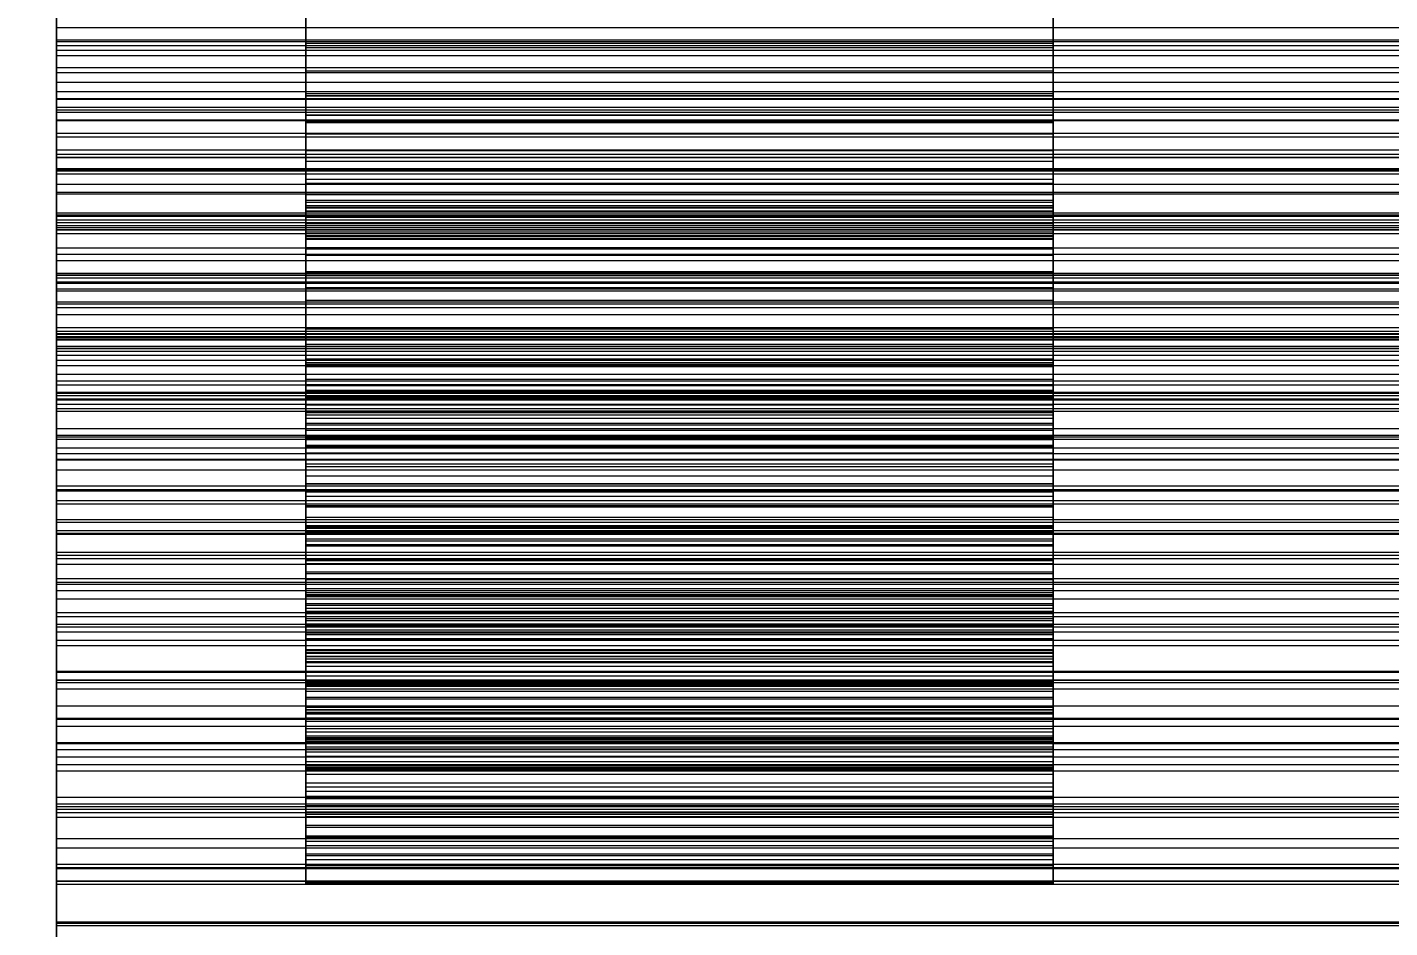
# Model space of a CAD drawing. Header units: millimetres. Extents: x -191664 to 191490, y -197311 to 10263.
# Drawn here: x 2517.6 to 2627, y -117138.5 to -117066.2 of the extents above; entities that cross this region are included whole.
import ezdxf

# ---------------------------------------------------------------- set-up
doc = ezdxf.new("R2010")
doc.units = ezdxf.units.MM
doc.layers.add('DET_briquetadora_frontal', color=7, linetype='Continuous', lineweight=0)
doc.layers.add('R15_COTAS_TRANSPORTE_P', color=1, linetype='Continuous', lineweight=0)
doc.dimstyles.new('PLANTA_20', dxfattribs={"dimtxt": 50, "dimasz": 30, "dimexe": 30, "dimexo": 16, "dimgap": 20, "dimtad": 1, "dimtih": 1, "dimtoh": 1, "dimdec": 1, "dimzin": 0, "dimdsep": 46, "dimcen": 0.09, "dimadec": 0, "dimazin": 0, "dimtfac": 1, "dimtdec": 4, "dimtofl": 0, "dimtmove": 0, "dimatfit": 3, "dimfxl": 1, "dimtolj": 1, "dimtzin": 0, "dimarcsym": 0})

# ---------------------------------------------------------------- blocks, each defined once
blk = doc.blocks.new('*D133')
at = {"layer": 'Defpoints', "color": 0, "transparency": 16777216}
for p in [(439.69, -194147.98), (217.89, -194406.09), (-500, -194490), (-500, -194490), (500, -194490)]:
    blk.add_point(p, dxfattribs=at)
at = {"layer": 'R15_COTAS_TRANSPORTE_P', "color": 0, "lineweight": -2, "transparency": 16777216}
blk.add_arc((-500, -194490), 722.77, 2.37834, 17.62166, dxfattribs=at)
at = {"layer": 'R15_COTAS_TRANSPORTE_P', "color": 0, "transparency": 16777216}
for points in [[(184.12, -194272.81), (193.59, -194269.58), (179.18, -194242.8)], [(227.15, -194459.9), (217.15, -194460.11), (222.77, -194490)]]:
    blk.add_solid(points, dxfattribs=at)

msp = doc.modelspace()

# ---------------------------------------------------------------- linework, layer by layer
at = {"layer": 'DET_briquetadora_frontal', "color": 9, "true_color": 0xb9c3c2}
for p, q in [((2540, -117071.73), (2540, -117058.78)), ((2600, -117071.73), (2600, -117058.78)), ((2540, -117060.51), (2540, -117073.3)), ((2600, -117060.51), (2600, -117073.3)), ((2520, -117067.25), (2520, -117062.53)), ((2520, -117062.78), (2520, -117067.4)), ((2520, -117068.08), (2520, -117063.27)), ((2520, -117064.03), (2520, -117068.53)), ((2520, -117069.89), (2520, -117065)), ((2540, -117065.71), (2540, -117067.53)), ((2600, -117065.71), (2600, -117067.53)), ((2520, -117067.72), (2520, -117066.27)), ((2720, -117066.27), (2520, -117066.27)), ((2520, -117066.27), (2520, -117070.65)), ((2540, -117067.89), (2540, -117066.18)), ((2600, -117067.89), (2600, -117066.18)), ((2520, -117071.97), (2520, -117067.25)), ((2720, -117067.25), (2520, -117067.25)), ((2720, -117067.4), (2520, -117067.4)), ((2520, -117067.4), (2520, -117072.03)), ((2520, -117072.67), (2520, -117067.72)), ((2720, -117067.72), (2520, -117067.72)), ((2520, -117072.88), (2520, -117068.08)), ((2720, -117068.08), (2520, -117068.08)), ((2600, -117067.53), (2540, -117067.53)), ((2540, -117067.53), (2540, -117069.49)), ((2540, -117069.76), (2540, -117067.89)), ((2600, -117067.89), (2540, -117067.89)), ((2600, -117067.53), (2600, -117069.49)), ((2600, -117069.76), (2600, -117067.89)), ((2720, -117068.53), (2520, -117068.53)), ((2520, -117068.53), (2520, -117073.06)), ((2520, -117071.42), (2520, -117069.49)), ((2720, -117069.49), (2520, -117069.49)), ((2520, -117069.49), (2520, -117073.73)), ((2520, -117074.76), (2520, -117069.89)), ((2720, -117069.89), (2520, -117069.89)), ((2600, -117069.49), (2540, -117069.49)), ((2540, -117069.49), (2540, -117071.58)), ((2540, -117071.76), (2540, -117069.76)), ((2600, -117069.76), (2540, -117069.76)), ((2600, -117069.49), (2600, -117071.58)), ((2600, -117071.76), (2600, -117069.76)), ((2720, -117070.65), (2520, -117070.65)), ((2520, -117070.65), (2520, -117075.05)), ((2520, -117076.43), (2520, -117071.42)), ((2720, -117071.42), (2520, -117071.42)), ((2520, -117076.7), (2520, -117071.97)), ((2720, -117071.97), (2520, -117071.97)), ((2720, -117072.03), (2520, -117072.03)), ((2520, -117072.03), (2520, -117076.67)), ((2600, -117071.58), (2540, -117071.58)), ((2540, -117071.58), (2540, -117073.8)), ((2540, -117077.01), (2540, -117071.73)), ((2600, -117071.73), (2540, -117071.73)), ((2540, -117073.89), (2540, -117071.76)), ((2600, -117071.76), (2540, -117071.76)), ((2600, -117071.58), (2600, -117073.8)), ((2600, -117077.01), (2600, -117071.73)), ((2600, -117073.89), (2600, -117071.76)), ((2520, -117077.61), (2520, -117072.67)), ((2720, -117072.67), (2520, -117072.67)), ((2520, -117077.68), (2520, -117072.88)), ((2720, -117072.88), (2520, -117072.88)), ((2720, -117073.06), (2520, -117073.06)), ((2520, -117073.06), (2520, -117077.6)), ((2520, -117076.09), (2520, -117073.69)), ((2720, -117073.69), (2520, -117073.69)), ((2520, -117073.69), (2520, -117077.79)), ((2540, -117078.78), (2540, -117073.28)), ((2600, -117073.28), (2540, -117073.28)), ((2540, -117073.28), (2540, -117084.56)), ((2600, -117073.3), (2540, -117073.3)), ((2540, -117073.3), (2540, -117078.81)), ((2600, -117078.78), (2600, -117073.28)), ((2600, -117073.28), (2600, -117084.56)), ((2600, -117073.3), (2600, -117078.81)), ((2720, -117073.73), (2520, -117073.73)), ((2520, -117073.73), (2520, -117078.01)), ((2520, -117079.63), (2520, -117074.76)), ((2720, -117074.76), (2520, -117074.76)), ((2600, -117073.8), (2540, -117073.8)), ((2540, -117073.8), (2540, -117080.7)), ((2540, -117076.15), (2540, -117073.89)), ((2600, -117073.89), (2540, -117073.89)), ((2600, -117073.8), (2600, -117080.7)), ((2600, -117076.15), (2600, -117073.89)), ((2720, -117075.05), (2520, -117075.05)), ((2520, -117075.05), (2520, -117079.49)), ((2540, -117085.88), (2540, -117074.82)), ((2600, -117074.82), (2540, -117074.82)), ((2540, -117074.82), (2540, -117080.55)), ((2600, -117085.88), (2600, -117074.82)), ((2600, -117074.82), (2600, -117080.55)), ((2520, -117081.14), (2520, -117076.09)), ((2720, -117076.09), (2520, -117076.09)), ((2520, -117081.41), (2520, -117076.43)), ((2720, -117076.43), (2520, -117076.43)), ((2720, -117076.67), (2520, -117076.67)), ((2520, -117076.67), (2520, -117081.32)), ((2520, -117081.43), (2520, -117076.7)), ((2720, -117076.7), (2520, -117076.7)), ((2540, -117082.97), (2540, -117076.15)), ((2600, -117076.15), (2540, -117076.15)), ((2600, -117082.97), (2600, -117076.15)), ((2720, -117077.6), (2520, -117077.6)), ((2520, -117077.6), (2520, -117082.17)), ((2520, -117082.52), (2520, -117077.61)), ((2720, -117077.61), (2520, -117077.61)), ((2520, -117082.48), (2520, -117077.68)), ((2720, -117077.68), (2520, -117077.68)), ((2720, -117077.79), (2520, -117077.79)), ((2520, -117077.79), (2520, -117081.93)), ((2720, -117078.01), (2520, -117078.01)), ((2520, -117078.01), (2520, -117082.33)), ((2540, -117078.44), (2540, -117077.01)), ((2600, -117077.01), (2540, -117077.01)), ((2600, -117078.44), (2600, -117077.01)), ((2520, -117081.72), (2520, -117078.86)), ((2720, -117078.86), (2520, -117078.86)), ((2520, -117078.86), (2520, -117082.8)), ((2540, -117080.14), (2540, -117078.44)), ((2600, -117078.44), (2540, -117078.44)), ((2540, -117079.67), (2540, -117078.78)), ((2600, -117078.78), (2540, -117078.78)), ((2600, -117078.81), (2540, -117078.81)), ((2540, -117078.81), (2540, -117080.29)), ((2600, -117080.14), (2600, -117078.44)), ((2600, -117079.67), (2600, -117078.78)), ((2600, -117078.81), (2600, -117080.29)), ((2720, -117079.49), (2520, -117079.49)), ((2520, -117079.49), (2520, -117083.96)), ((2520, -117084.47), (2520, -117079.63)), ((2720, -117079.63), (2520, -117079.63)), ((2540, -117080.29), (2540, -117079.67)), ((2600, -117079.67), (2540, -117079.67)), ((2540, -117082.01), (2540, -117080.14)), ((2600, -117080.14), (2540, -117080.14)), ((2600, -117080.29), (2600, -117079.67)), ((2600, -117082.01), (2600, -117080.14)), ((2520, -117086.16), (2520, -117081.14)), ((2720, -117081.14), (2520, -117081.14)), ((2720, -117081.32), (2520, -117081.32)), ((2520, -117081.32), (2520, -117085.99)), ((2600, -117080.29), (2540, -117080.29)), ((2540, -117080.29), (2540, -117082.02)), ((2540, -117080.74), (2540, -117080.29)), ((2600, -117080.55), (2540, -117080.55)), ((2540, -117080.55), (2540, -117081.49)), ((2600, -117080.7), (2540, -117080.7)), ((2540, -117080.7), (2540, -117080.99)), ((2540, -117081.02), (2540, -117080.74)), ((2600, -117080.74), (2540, -117080.74)), ((2600, -117080.99), (2540, -117080.99)), ((2540, -117080.99), (2540, -117081.14)), ((2540, -117081.15), (2540, -117081.02)), ((2600, -117081.02), (2540, -117081.02)), ((2600, -117081.14), (2540, -117081.14)), ((2540, -117081.14), (2540, -117081.15)), ((2600, -117081.15), (2540, -117081.15)), ((2600, -117080.29), (2600, -117082.02)), ((2600, -117080.74), (2600, -117080.29)), ((2600, -117080.55), (2600, -117081.49)), ((2600, -117080.7), (2600, -117080.99)), ((2600, -117081.02), (2600, -117080.74)), ((2600, -117080.99), (2600, -117081.14)), ((2600, -117081.15), (2600, -117081.02)), ((2600, -117081.14), (2600, -117081.15)), ((2520, -117086.37), (2520, -117081.41)), ((2720, -117081.41), (2520, -117081.41)), ((2520, -117086.15), (2520, -117081.43)), ((2720, -117081.43), (2520, -117081.43)), ((2520, -117086.81), (2520, -117081.72)), ((2720, -117081.72), (2520, -117081.72)), ((2720, -117081.93), (2520, -117081.93)), ((2520, -117081.93), (2520, -117086.12)), ((2720, -117082.17), (2520, -117082.17)), ((2520, -117082.17), (2520, -117086.75)), ((2720, -117082.33), (2520, -117082.33)), ((2520, -117082.33), (2520, -117086.69)), ((2600, -117081.49), (2540, -117081.49)), ((2540, -117081.49), (2540, -117082.17)), ((2540, -117084.03), (2540, -117082.01)), ((2600, -117082.01), (2540, -117082.01)), ((2600, -117082.02), (2540, -117082.02)), ((2540, -117082.02), (2540, -117083.93)), ((2600, -117082.17), (2540, -117082.17)), ((2540, -117082.17), (2540, -117082.67)), ((2600, -117081.49), (2600, -117082.17)), ((2600, -117084.03), (2600, -117082.01)), ((2600, -117082.02), (2600, -117083.93)), ((2600, -117082.17), (2600, -117082.67)), ((2520, -117087.26), (2520, -117082.48)), ((2720, -117082.48), (2520, -117082.48)), ((2520, -117087.41), (2520, -117082.52)), ((2720, -117082.52), (2520, -117082.52)), ((2720, -117082.8), (2520, -117082.8)), ((2520, -117082.8), (2520, -117086.79)), ((2600, -117082.67), (2540, -117082.67)), ((2540, -117082.67), (2540, -117083.02)), ((2540, -117083.18), (2540, -117082.97)), ((2600, -117082.97), (2540, -117082.97)), ((2600, -117083.02), (2540, -117083.02)), ((2540, -117083.02), (2540, -117083.21)), ((2540, -117083.27), (2540, -117083.18)), ((2600, -117083.18), (2540, -117083.18)), ((2600, -117083.21), (2540, -117083.21)), ((2540, -117083.21), (2540, -117083.27)), ((2600, -117083.27), (2540, -117083.27)), ((2600, -117082.67), (2600, -117083.02)), ((2600, -117083.18), (2600, -117082.97)), ((2600, -117083.02), (2600, -117083.21)), ((2600, -117083.27), (2600, -117083.18)), ((2600, -117083.21), (2600, -117083.27)), ((2720, -117083.96), (2520, -117083.96)), ((2520, -117083.96), (2520, -117088.46)), ((2520, -117089.3), (2520, -117084.47)), ((2720, -117084.47), (2520, -117084.47)), ((2600, -117083.93), (2540, -117083.93)), ((2540, -117083.93), (2540, -117085.98)), ((2540, -117086.18), (2540, -117084.03)), ((2600, -117084.03), (2540, -117084.03)), ((2600, -117084.56), (2540, -117084.56)), ((2540, -117084.56), (2540, -117091.69)), ((2600, -117083.93), (2600, -117085.98)), ((2600, -117086.18), (2600, -117084.03)), ((2600, -117084.56), (2600, -117091.69)), ((2520, -117088.3), (2520, -117084.98)), ((2720, -117084.98), (2520, -117084.98)), ((2520, -117084.98), (2520, -117088.75)), ((2720, -117085.99), (2520, -117085.99)), ((2520, -117085.99), (2520, -117090.66)), ((2720, -117086.12), (2520, -117086.12)), ((2520, -117086.12), (2520, -117090.36)), ((2520, -117090.88), (2520, -117086.15)), ((2720, -117086.15), (2520, -117086.15)), ((2520, -117091.14), (2520, -117086.16)), ((2720, -117086.16), (2520, -117086.16)), ((2520, -117091.28), (2520, -117086.37)), ((2720, -117086.37), (2520, -117086.37)), ((2720, -117086.69), (2520, -117086.69)), ((2520, -117086.69), (2520, -117091.09)), ((2720, -117086.75), (2520, -117086.75)), ((2520, -117086.75), (2520, -117091.36)), ((2720, -117086.79), (2520, -117086.79)), ((2520, -117086.79), (2520, -117090.85)), ((2520, -117091.85), (2520, -117086.81)), ((2720, -117086.81), (2520, -117086.81)), ((2540, -117094.92), (2540, -117085.86)), ((2600, -117085.86), (2540, -117085.86)), ((2540, -117085.86), (2540, -117093.18)), ((2540, -117093.2), (2540, -117085.88)), ((2600, -117085.88), (2540, -117085.88)), ((2600, -117085.98), (2540, -117085.98)), ((2540, -117085.98), (2540, -117088.17)), ((2540, -117088.46), (2540, -117086.18)), ((2600, -117086.18), (2540, -117086.18)), ((2600, -117094.92), (2600, -117085.86)), ((2600, -117085.86), (2600, -117093.18)), ((2600, -117093.2), (2600, -117085.88)), ((2600, -117085.98), (2600, -117088.17)), ((2600, -117088.46), (2600, -117086.18)), ((2520, -117092.02), (2520, -117087.26)), ((2720, -117087.26), (2520, -117087.26)), ((2520, -117092.27), (2520, -117087.41)), ((2720, -117087.41), (2520, -117087.41)), ((2540, -117094.65), (2540, -117087.15)), ((2600, -117087.15), (2540, -117087.15)), ((2540, -117087.15), (2540, -117095.92)), ((2600, -117094.65), (2600, -117087.15)), ((2600, -117087.15), (2600, -117095.92)), ((2520, -117093.41), (2520, -117088.3)), ((2720, -117088.3), (2520, -117088.3)), ((2720, -117088.46), (2520, -117088.46)), ((2520, -117088.46), (2520, -117092.99)), ((2720, -117088.75), (2520, -117088.75)), ((2520, -117088.75), (2520, -117092.59)), ((2600, -117088.17), (2540, -117088.17)), ((2540, -117088.17), (2540, -117090.47)), ((2540, -117090.85), (2540, -117088.46)), ((2600, -117088.46), (2540, -117088.46)), ((2600, -117088.17), (2600, -117090.47)), ((2600, -117090.85), (2600, -117088.46)), ((2520, -117094.09), (2520, -117089.3)), ((2720, -117089.3), (2520, -117089.3)), ((2720, -117090.36), (2520, -117090.36)), ((2520, -117090.36), (2520, -117094.65)), ((2720, -117090.66), (2520, -117090.66)), ((2720, -117090.85), (2520, -117090.85)), ((2520, -117090.85), (2520, -117094.96)), ((2520, -117091.36), (2520, -117090.88)), ((2720, -117090.88), (2520, -117090.88)), ((2720, -117091.09), (2520, -117091.09)), ((2520, -117091.09), (2520, -117095.54)), ((2520, -117096.08), (2520, -117091.14)), ((2720, -117091.14), (2520, -117091.14)), ((2600, -117090.47), (2540, -117090.47)), ((2540, -117090.47), (2540, -117092.88)), ((2540, -117093.34), (2540, -117090.85)), ((2600, -117090.85), (2540, -117090.85)), ((2600, -117090.47), (2600, -117092.88)), ((2600, -117093.34), (2600, -117090.85)), ((2520, -117096.16), (2520, -117091.28)), ((2720, -117091.28), (2520, -117091.28)), ((2720, -117091.36), (2520, -117091.36)), ((2520, -117096.85), (2520, -117091.85)), ((2720, -117091.85), (2520, -117091.85)), ((2520, -117092.99), (2520, -117092.02)), ((2720, -117092.02), (2520, -117092.02)), ((2520, -117095.81), (2520, -117092.04)), ((2720, -117092.04), (2520, -117092.04)), ((2520, -117092.04), (2520, -117095.64)), ((2520, -117097.08), (2520, -117092.27)), ((2720, -117092.27), (2520, -117092.27)), ((2600, -117091.69), (2540, -117091.69)), ((2540, -117091.69), (2540, -117093.48)), ((2600, -117091.69), (2600, -117093.48)), ((2720, -117092.59), (2520, -117092.59)), ((2520, -117092.59), (2520, -117096.5)), ((2720, -117092.99), (2520, -117092.99)), ((2600, -117092.88), (2540, -117092.88)), ((2540, -117092.88), (2540, -117095.4)), ((2600, -117093.18), (2540, -117093.18)), ((2540, -117093.18), (2540, -117094.5)), ((2540, -117095.02), (2540, -117093.2)), ((2600, -117093.2), (2540, -117093.2)), ((2540, -117099.35), (2540, -117093.34)), ((2600, -117093.34), (2540, -117093.34)), ((2600, -117092.88), (2600, -117095.4)), ((2600, -117093.18), (2600, -117094.5)), ((2600, -117095.02), (2600, -117093.2)), ((2600, -117099.35), (2600, -117093.34)), ((2520, -117098.46), (2520, -117093.41)), ((2720, -117093.41), (2520, -117093.41)), ((2520, -117095.54), (2520, -117094.09)), ((2720, -117094.09), (2520, -117094.09)), ((2600, -117093.48), (2540, -117093.48)), ((2540, -117093.48), (2540, -117095.48)), ((2600, -117093.48), (2600, -117095.48)), ((2720, -117094.65), (2520, -117094.65)), ((2520, -117094.65), (2520, -117099)), ((2720, -117094.96), (2520, -117094.96)), ((2520, -117094.96), (2520, -117099.13)), ((2720, -117095.54), (2520, -117095.54)), ((2600, -117094.5), (2540, -117094.5)), ((2540, -117094.5), (2540, -117095.61)), ((2540, -117096.02), (2540, -117094.65)), ((2600, -117094.65), (2540, -117094.65)), ((2540, -117103.54), (2540, -117094.92)), ((2600, -117094.92), (2540, -117094.92)), ((2540, -117097.05), (2540, -117095.02)), ((2600, -117095.02), (2540, -117095.02)), ((2600, -117095.4), (2540, -117095.4)), ((2540, -117095.4), (2540, -117101.3)), ((2600, -117095.48), (2540, -117095.48)), ((2540, -117095.48), (2540, -117097.63)), ((2600, -117094.5), (2600, -117095.61)), ((2600, -117096.02), (2600, -117094.65)), ((2600, -117103.54), (2600, -117094.92)), ((2600, -117097.05), (2600, -117095.02)), ((2600, -117095.4), (2600, -117101.3)), ((2600, -117095.48), (2600, -117097.63)), ((2720, -117095.64), (2520, -117095.64)), ((2520, -117095.64), (2520, -117099.31)), ((2520, -117100.93), (2520, -117095.81)), ((2720, -117095.81), (2520, -117095.81)), ((2520, -117100.96), (2520, -117096.08)), ((2720, -117096.08), (2520, -117096.08)), ((2520, -117100.98), (2520, -117096.16)), ((2720, -117096.16), (2520, -117096.16)), ((2720, -117096.5), (2520, -117096.5)), ((2520, -117096.5), (2520, -117100.47)), ((2600, -117095.61), (2540, -117095.61)), ((2540, -117095.61), (2540, -117096.56)), ((2540, -117104.66), (2540, -117095.9)), ((2600, -117095.9), (2540, -117095.9)), ((2540, -117095.9), (2540, -117102.27)), ((2600, -117095.92), (2540, -117095.92)), ((2540, -117095.92), (2540, -117104.68)), ((2540, -117097.18), (2540, -117096.02)), ((2600, -117096.02), (2540, -117096.02)), ((2600, -117096.56), (2540, -117096.56)), ((2540, -117096.56), (2540, -117097.37)), ((2600, -117095.61), (2600, -117096.56)), ((2600, -117104.66), (2600, -117095.9)), ((2600, -117095.9), (2600, -117102.27)), ((2600, -117095.92), (2600, -117104.68)), ((2600, -117097.18), (2600, -117096.02)), ((2600, -117096.56), (2600, -117097.37)), ((2520, -117101.79), (2520, -117096.85)), ((2720, -117096.85), (2520, -117096.85)), ((2520, -117099), (2520, -117097.08)), ((2720, -117097.08), (2520, -117097.08)), ((2540, -117102.9), (2540, -117096.86)), ((2600, -117096.86), (2540, -117096.86)), ((2540, -117096.86), (2540, -117105.76)), ((2540, -117099.22), (2540, -117097.05)), ((2600, -117097.05), (2540, -117097.05)), ((2540, -117098.18), (2540, -117097.18)), ((2600, -117097.18), (2540, -117097.18)), ((2600, -117097.37), (2540, -117097.37)), ((2540, -117097.37), (2540, -117098.05)), ((2600, -117097.63), (2540, -117097.63)), ((2540, -117097.63), (2540, -117099.9)), ((2600, -117102.9), (2600, -117096.86)), ((2600, -117096.86), (2600, -117105.76)), ((2600, -117099.22), (2600, -117097.05)), ((2600, -117098.18), (2600, -117097.18)), ((2600, -117097.37), (2600, -117098.05)), ((2600, -117097.63), (2600, -117099.9)), ((2520, -117103.46), (2520, -117098.46)), ((2720, -117098.46), (2520, -117098.46)), ((2600, -117098.05), (2540, -117098.05)), ((2540, -117098.05), (2540, -117098.61)), ((2540, -117099.05), (2540, -117098.18)), ((2600, -117098.18), (2540, -117098.18)), ((2600, -117098.61), (2540, -117098.61)), ((2540, -117098.61), (2540, -117099.04)), ((2600, -117098.05), (2600, -117098.61)), ((2600, -117099.05), (2600, -117098.18)), ((2600, -117098.61), (2600, -117099.04)), ((2720, -117099), (2520, -117099)), ((2720, -117099.13), (2520, -117099.13)), ((2520, -117099.13), (2520, -117103.37)), ((2720, -117099.31), (2520, -117099.31)), ((2520, -117099.31), (2520, -117103.06)), ((2600, -117099.04), (2540, -117099.04)), ((2540, -117099.04), (2540, -117099.35)), ((2540, -117099.79), (2540, -117099.05)), ((2600, -117099.05), (2540, -117099.05)), ((2540, -117101.52), (2540, -117099.22)), ((2600, -117099.22), (2540, -117099.22)), ((2600, -117099.35), (2540, -117099.35)), ((2540, -117100.42), (2540, -117099.79)), ((2600, -117099.79), (2540, -117099.79)), ((2600, -117099.9), (2540, -117099.9)), ((2540, -117099.9), (2540, -117102.27)), ((2600, -117099.04), (2600, -117099.35)), ((2600, -117099.79), (2600, -117099.05)), ((2600, -117101.52), (2600, -117099.22)), ((2600, -117100.42), (2600, -117099.79)), ((2600, -117099.9), (2600, -117102.27)), ((2520, -117104.24), (2520, -117100.02)), ((2720, -117100.02), (2520, -117100.02)), ((2520, -117100.02), (2520, -117103.44)), ((2720, -117100.47), (2520, -117100.47)), ((2520, -117100.47), (2520, -117104.51)), ((2520, -117105.98), (2520, -117100.93)), ((2720, -117100.93), (2520, -117100.93)), ((2520, -117105.78), (2520, -117100.96)), ((2720, -117100.96), (2520, -117100.96)), ((2520, -117103.37), (2520, -117100.98)), ((2720, -117100.98), (2520, -117100.98)), ((2540, -117100.92), (2540, -117100.42)), ((2600, -117100.42), (2540, -117100.42)), ((2540, -117101.3), (2540, -117100.92)), ((2600, -117100.92), (2540, -117100.92)), ((2600, -117100.92), (2600, -117100.42)), ((2600, -117101.3), (2600, -117100.92)), ((2520, -117106.66), (2520, -117101.79)), ((2720, -117101.79), (2520, -117101.79)), ((2600, -117101.3), (2540, -117101.3)), ((2540, -117103.91), (2540, -117101.52)), ((2600, -117101.52), (2540, -117101.52)), ((2600, -117103.91), (2600, -117101.52)), ((2720, -117103.06), (2520, -117103.06)), ((2520, -117103.06), (2520, -117106.88)), ((2600, -117102.27), (2540, -117102.27)), ((2540, -117102.27), (2540, -117104.75)), ((2540, -117102.27), (2540, -117111.94)), ((2540, -117106.25), (2540, -117102.89)), ((2600, -117102.89), (2540, -117102.89)), ((2540, -117102.89), (2540, -117112.65)), ((2540, -117112.66), (2540, -117102.9)), ((2600, -117102.9), (2540, -117102.9)), ((2600, -117102.27), (2600, -117104.75)), ((2600, -117102.27), (2600, -117111.94)), ((2600, -117106.25), (2600, -117102.89)), ((2600, -117102.89), (2600, -117112.65)), ((2600, -117112.66), (2600, -117102.9)), ((2720, -117103.37), (2520, -117103.37)), ((2720, -117103.44), (2520, -117103.44)), ((2520, -117103.44), (2520, -117106.94)), ((2520, -117108.39), (2520, -117103.46)), ((2720, -117103.46), (2520, -117103.46)), ((2520, -117109.35), (2520, -117104.24)), ((2720, -117104.24), (2520, -117104.24)), ((2540, -117113.32), (2540, -117103.47)), ((2600, -117103.47), (2540, -117103.47)), ((2540, -117103.47), (2540, -117106.47)), ((2540, -117105.58), (2540, -117103.54)), ((2600, -117103.54), (2540, -117103.54)), ((2540, -117106.4), (2540, -117103.91)), ((2600, -117103.91), (2540, -117103.91)), ((2600, -117113.32), (2600, -117103.47)), ((2600, -117103.47), (2600, -117106.47)), ((2600, -117105.58), (2600, -117103.54)), ((2600, -117106.4), (2600, -117103.91)), ((2720, -117104.51), (2520, -117104.51)), ((2520, -117104.51), (2520, -117108.64)), ((2540, -117106.36), (2540, -117104.66)), ((2600, -117104.66), (2540, -117104.66)), ((2600, -117104.68), (2540, -117104.68)), ((2540, -117104.68), (2540, -117106.75)), ((2600, -117104.75), (2540, -117104.75)), ((2540, -117104.75), (2540, -117107.31)), ((2600, -117106.36), (2600, -117104.66)), ((2600, -117104.68), (2600, -117106.75)), ((2600, -117104.75), (2600, -117107.31)), ((2520, -117108.64), (2520, -117105.78)), ((2720, -117105.78), (2520, -117105.78)), ((2520, -117110.97), (2520, -117105.98)), ((2720, -117105.98), (2520, -117105.98)), ((2540, -117107.79), (2540, -117105.58)), ((2600, -117105.58), (2540, -117105.58)), ((2600, -117105.76), (2540, -117105.76)), ((2540, -117105.76), (2540, -117107.49)), ((2540, -117116.5), (2540, -117106.25)), ((2600, -117106.25), (2540, -117106.25)), ((2540, -117107.89), (2540, -117106.36)), ((2600, -117106.36), (2540, -117106.36)), ((2540, -117108.98), (2540, -117106.4)), ((2600, -117106.4), (2540, -117106.4)), ((2600, -117106.47), (2540, -117106.47)), ((2540, -117106.47), (2540, -117116.76)), ((2540, -117116.75), (2540, -117106.47)), ((2540, -117106.47), (2540, -117106.65)), ((2600, -117107.79), (2600, -117105.58)), ((2600, -117105.76), (2600, -117107.49)), ((2600, -117116.5), (2600, -117106.25)), ((2600, -117107.89), (2600, -117106.36)), ((2600, -117108.98), (2600, -117106.4)), ((2600, -117106.47), (2600, -117116.76)), ((2600, -117116.75), (2600, -117106.47)), ((2600, -117106.47), (2600, -117106.65)), ((2520, -117111.46), (2520, -117106.66)), ((2720, -117106.66), (2520, -117106.66)), ((2720, -117106.88), (2520, -117106.88)), ((2520, -117106.88), (2520, -117110.79)), ((2720, -117106.94), (2520, -117106.94)), ((2520, -117106.94), (2520, -117110.52)), ((2600, -117106.65), (2540, -117106.65)), ((2540, -117106.65), (2540, -117116.96)), ((2600, -117106.75), (2540, -117106.75)), ((2540, -117106.75), (2540, -117108.97)), ((2600, -117107.31), (2540, -117107.31)), ((2540, -117107.31), (2540, -117109.96)), ((2600, -117107.49), (2540, -117107.49)), ((2540, -117107.49), (2540, -117109.07)), ((2600, -117106.65), (2600, -117116.96)), ((2600, -117106.75), (2600, -117108.97)), ((2600, -117107.31), (2600, -117109.96)), ((2600, -117107.49), (2600, -117109.07)), ((2520, -117113.25), (2520, -117108.39)), ((2720, -117108.39), (2520, -117108.39)), ((2720, -117108.64), (2520, -117108.64)), ((2540, -117110.1), (2540, -117107.79)), ((2600, -117107.79), (2540, -117107.79)), ((2540, -117109.29), (2540, -117107.89)), ((2600, -117107.89), (2540, -117107.89)), ((2600, -117110.1), (2600, -117107.79)), ((2600, -117109.29), (2600, -117107.89)), ((2520, -117113.56), (2520, -117108.91)), ((2720, -117108.91), (2520, -117108.91)), ((2520, -117108.91), (2520, -117112.14)), ((2520, -117114.39), (2520, -117109.35)), ((2720, -117109.35), (2520, -117109.35)), ((2600, -117108.97), (2540, -117108.97)), ((2540, -117108.97), (2540, -117111.3)), ((2540, -117111.63), (2540, -117108.98)), ((2600, -117108.98), (2540, -117108.98)), ((2600, -117109.07), (2540, -117109.07)), ((2540, -117109.07), (2540, -117110.52)), ((2540, -117110.6), (2540, -117109.29)), ((2600, -117109.29), (2540, -117109.29)), ((2600, -117108.97), (2600, -117111.3)), ((2600, -117111.63), (2600, -117108.98)), ((2600, -117109.07), (2600, -117110.52)), ((2600, -117110.6), (2600, -117109.29)), ((2720, -117110.52), (2520, -117110.52)), ((2520, -117110.52), (2520, -117114.18)), ((2720, -117110.79), (2520, -117110.79)), ((2520, -117110.79), (2520, -117114.78)), ((2600, -117109.96), (2540, -117109.96)), ((2540, -117109.96), (2540, -117114.78)), ((2540, -117112.51), (2540, -117110.1)), ((2600, -117110.1), (2540, -117110.1)), ((2600, -117110.52), (2540, -117110.52)), ((2540, -117110.52), (2540, -117111.88)), ((2540, -117111.79), (2540, -117110.6)), ((2600, -117110.6), (2540, -117110.6)), ((2600, -117109.96), (2600, -117114.78)), ((2600, -117112.51), (2600, -117110.1)), ((2600, -117110.52), (2600, -117111.88)), ((2600, -117111.79), (2600, -117110.6)), ((2520, -117115.89), (2520, -117110.97)), ((2720, -117110.97), (2520, -117110.97)), ((2520, -117114.78), (2520, -117111.46)), ((2720, -117111.46), (2520, -117111.46)), ((2600, -117111.3), (2540, -117111.3)), ((2540, -117111.3), (2540, -117113.72)), ((2540, -117116.3), (2540, -117111.63)), ((2600, -117111.63), (2540, -117111.63)), ((2540, -117112.89), (2540, -117111.79)), ((2600, -117111.79), (2540, -117111.79)), ((2600, -117111.88), (2540, -117111.88)), ((2540, -117111.88), (2540, -117113.13)), ((2600, -117111.94), (2540, -117111.94)), ((2540, -117111.94), (2540, -117114.14)), ((2600, -117111.3), (2600, -117113.72)), ((2600, -117116.3), (2600, -117111.63)), ((2600, -117112.89), (2600, -117111.79)), ((2600, -117111.88), (2600, -117113.13)), ((2600, -117111.94), (2600, -117114.14)), ((2720, -117112.14), (2520, -117112.14)), ((2520, -117112.14), (2520, -117115.45)), ((2540, -117115), (2540, -117112.51)), ((2600, -117112.51), (2540, -117112.51)), ((2600, -117112.65), (2540, -117112.65)), ((2540, -117112.65), (2540, -117114.63)), ((2540, -117114.88), (2540, -117112.66)), ((2600, -117112.66), (2540, -117112.66)), ((2540, -117113.89), (2540, -117112.89)), ((2600, -117112.89), (2540, -117112.89)), ((2600, -117115), (2600, -117112.51)), ((2600, -117112.65), (2600, -117114.63)), ((2600, -117114.88), (2600, -117112.66)), ((2600, -117113.89), (2600, -117112.89)), ((2520, -117118.03), (2520, -117113.25)), ((2720, -117113.25), (2520, -117113.25)), ((2520, -117118.65), (2520, -117113.56)), ((2720, -117113.56), (2520, -117113.56)), ((2720, -117114.18), (2520, -117114.18)), ((2520, -117114.18), (2520, -117117.94)), ((2600, -117113.13), (2540, -117113.13)), ((2540, -117113.13), (2540, -117114.29)), ((2540, -117115.33), (2540, -117113.32)), ((2600, -117113.32), (2540, -117113.32)), ((2600, -117113.72), (2540, -117113.72)), ((2540, -117113.72), (2540, -117116.2)), ((2540, -117114.78), (2540, -117113.89)), ((2600, -117113.89), (2540, -117113.89)), ((2600, -117114.14), (2540, -117114.14)), ((2540, -117114.14), (2540, -117116.45)), ((2600, -117113.13), (2600, -117114.29)), ((2600, -117115.33), (2600, -117113.32)), ((2600, -117113.72), (2600, -117116.2)), ((2600, -117114.78), (2600, -117113.89)), ((2600, -117114.14), (2600, -117116.45)), ((2520, -117119.36), (2520, -117114.39)), ((2720, -117114.39), (2520, -117114.39)), ((2720, -117114.78), (2520, -117114.78)), ((2600, -117114.29), (2540, -117114.29)), ((2540, -117114.29), (2540, -117115.34)), ((2600, -117114.63), (2540, -117114.63)), ((2540, -117114.63), (2540, -117116.51)), ((2600, -117114.78), (2540, -117114.78)), ((2540, -117117.18), (2540, -117114.88)), ((2600, -117114.88), (2540, -117114.88)), ((2540, -117117.55), (2540, -117115)), ((2600, -117115), (2540, -117115)), ((2600, -117114.29), (2600, -117115.34)), ((2600, -117114.63), (2600, -117116.51)), ((2600, -117117.18), (2600, -117114.88)), ((2600, -117117.55), (2600, -117115)), ((2720, -117115.45), (2520, -117115.45)), ((2520, -117115.45), (2520, -117118.86)), ((2520, -117120.72), (2520, -117115.89)), ((2720, -117115.89), (2520, -117115.89)), ((2540, -117117.24), (2540, -117115.33)), ((2600, -117115.33), (2540, -117115.33)), ((2600, -117115.34), (2540, -117115.34)), ((2540, -117115.34), (2540, -117116.3)), ((2600, -117116.2), (2540, -117116.2)), ((2540, -117116.2), (2540, -117118.76)), ((2600, -117116.3), (2540, -117116.3)), ((2600, -117117.24), (2600, -117115.33)), ((2600, -117115.34), (2600, -117116.3)), ((2600, -117116.2), (2600, -117118.76)), ((2600, -117116.45), (2540, -117116.45)), ((2540, -117116.45), (2540, -117118.82)), ((2540, -117118.74), (2540, -117116.5)), ((2600, -117116.5), (2540, -117116.5)), ((2600, -117116.51), (2540, -117116.51)), ((2540, -117116.51), (2540, -117118.31)), ((2540, -117118.92), (2540, -117116.75)), ((2600, -117116.75), (2540, -117116.75)), ((2600, -117116.76), (2540, -117116.76)), ((2540, -117116.76), (2540, -117119)), ((2600, -117116.96), (2540, -117116.96)), ((2540, -117116.96), (2540, -117119.15)), ((2540, -117119.55), (2540, -117117.18)), ((2600, -117117.18), (2540, -117117.18)), ((2540, -117119.08), (2540, -117117.24)), ((2600, -117117.24), (2540, -117117.24)), ((2600, -117116.45), (2600, -117118.82)), ((2600, -117118.74), (2600, -117116.5)), ((2600, -117116.51), (2600, -117118.31)), ((2600, -117118.92), (2600, -117116.75)), ((2600, -117116.76), (2600, -117119)), ((2600, -117116.96), (2600, -117119.15)), ((2600, -117119.55), (2600, -117117.18)), ((2600, -117119.08), (2600, -117117.24)), ((2720, -117117.94), (2520, -117117.94)), ((2520, -117117.94), (2520, -117121.8)), ((2520, -117121.8), (2520, -117118.03)), ((2720, -117118.03), (2520, -117118.03)), ((2540, -117120.16), (2540, -117117.55)), ((2600, -117117.55), (2540, -117117.55)), ((2600, -117118.31), (2540, -117118.31)), ((2540, -117118.31), (2540, -117120.04)), ((2600, -117120.16), (2600, -117117.55)), ((2600, -117118.31), (2600, -117120.04)), ((2520, -117123.67), (2520, -117118.65)), ((2720, -117118.65), (2520, -117118.65)), ((2520, -117123.75), (2520, -117118.68)), ((2720, -117118.68), (2520, -117118.68)), ((2520, -117118.68), (2520, -117121.71)), ((2720, -117118.86), (2520, -117118.86)), ((2520, -117118.86), (2520, -117122.35)), ((2520, -117124.24), (2520, -117119.36)), ((2720, -117119.36), (2520, -117119.36)), ((2540, -117121.03), (2540, -117118.74)), ((2600, -117118.74), (2540, -117118.74)), ((2600, -117118.76), (2540, -117118.76)), ((2540, -117118.76), (2540, -117121.36)), ((2600, -117118.82), (2540, -117118.82)), ((2540, -117118.82), (2540, -117121.24)), ((2540, -117121.05), (2540, -117118.92)), ((2600, -117118.92), (2540, -117118.92)), ((2600, -117119), (2540, -117119)), ((2540, -117119), (2540, -117121.28)), ((2540, -117120.85), (2540, -117119.08)), ((2600, -117119.08), (2540, -117119.08)), ((2600, -117119.15), (2540, -117119.15)), ((2540, -117119.15), (2540, -117121.3)), ((2540, -117121.97), (2540, -117119.55)), ((2600, -117119.55), (2540, -117119.55)), ((2600, -117121.03), (2600, -117118.74)), ((2600, -117118.76), (2600, -117121.36)), ((2600, -117118.82), (2600, -117121.24)), ((2600, -117121.05), (2600, -117118.92)), ((2600, -117119), (2600, -117121.28)), ((2600, -117120.85), (2600, -117119.08)), ((2600, -117119.15), (2600, -117121.3)), ((2600, -117121.97), (2600, -117119.55)), ((2520, -117125.45), (2520, -117120.72)), ((2720, -117120.72), (2520, -117120.72)), ((2600, -117120.04), (2540, -117120.04)), ((2540, -117120.04), (2540, -117121.69)), ((2540, -117122.82), (2540, -117120.16)), ((2600, -117120.16), (2540, -117120.16)), ((2600, -117120.04), (2600, -117121.69)), ((2600, -117122.82), (2600, -117120.16)), ((2720, -117121.71), (2520, -117121.71)), ((2520, -117121.71), (2520, -117124.83)), ((2720, -117121.8), (2520, -117121.8)), ((2540, -117122.55), (2540, -117120.85)), ((2600, -117120.85), (2540, -117120.85)), ((2540, -117123.34), (2540, -117121.03)), ((2600, -117121.03), (2540, -117121.03)), ((2540, -117123.15), (2540, -117121.05)), ((2600, -117121.05), (2540, -117121.05)), ((2600, -117121.24), (2540, -117121.24)), ((2540, -117121.24), (2540, -117123.71)), ((2600, -117121.28), (2540, -117121.28)), ((2540, -117121.28), (2540, -117123.57)), ((2600, -117121.3), (2540, -117121.3)), ((2540, -117121.3), (2540, -117123.42)), ((2600, -117121.36), (2540, -117121.36)), ((2540, -117121.36), (2540, -117124.02)), ((2600, -117121.69), (2540, -117121.69)), ((2540, -117121.69), (2540, -117123.27)), ((2600, -117122.55), (2600, -117120.85)), ((2600, -117123.34), (2600, -117121.03)), ((2600, -117123.15), (2600, -117121.05)), ((2600, -117121.24), (2600, -117123.71)), ((2600, -117121.28), (2600, -117123.57)), ((2600, -117121.3), (2600, -117123.42)), ((2600, -117121.36), (2600, -117124.02)), ((2600, -117121.69), (2600, -117123.27)), ((2720, -117122.35), (2520, -117122.35)), ((2520, -117122.35), (2520, -117125.95)), ((2540, -117124.43), (2540, -117121.97)), ((2600, -117121.97), (2540, -117121.97)), ((2540, -117124.18), (2540, -117122.55)), ((2600, -117122.55), (2540, -117122.55)), ((2540, -117126.21), (2540, -117122.82)), ((2600, -117122.82), (2540, -117122.82)), ((2600, -117124.43), (2600, -117121.97)), ((2600, -117124.18), (2600, -117122.55)), ((2600, -117126.21), (2600, -117122.82)), ((2520, -117128.6), (2520, -117123.67)), ((2720, -117123.67), (2520, -117123.67)), ((2520, -117128.81), (2520, -117123.75)), ((2720, -117123.75), (2520, -117123.75)), ((2540, -117125.21), (2540, -117123.15)), ((2600, -117123.15), (2540, -117123.15)), ((2600, -117123.27), (2540, -117123.27)), ((2540, -117123.27), (2540, -117124.78)), ((2540, -117125.65), (2540, -117123.34)), ((2600, -117123.34), (2540, -117123.34)), ((2600, -117123.42), (2540, -117123.42)), ((2540, -117123.42), (2540, -117125.52)), ((2600, -117123.57), (2540, -117123.57)), ((2540, -117123.57), (2540, -117125.87)), ((2600, -117123.71), (2540, -117123.71)), ((2540, -117123.71), (2540, -117126.21)), ((2600, -117124.02), (2540, -117124.02)), ((2540, -117124.02), (2540, -117127.24)), ((2600, -117125.21), (2600, -117123.15)), ((2600, -117123.27), (2600, -117124.78)), ((2600, -117125.65), (2600, -117123.34)), ((2600, -117123.42), (2600, -117125.52)), ((2600, -117123.57), (2600, -117125.87)), ((2600, -117123.71), (2600, -117126.21)), ((2600, -117124.02), (2600, -117127.24)), ((2520, -117129.03), (2520, -117124.24)), ((2720, -117124.24), (2520, -117124.24)), ((2720, -117124.83), (2520, -117124.83)), ((2520, -117124.83), (2520, -117128.05)), ((2540, -117125.75), (2540, -117124.18)), ((2600, -117124.18), (2540, -117124.18)), ((2540, -117126.91), (2540, -117124.43)), ((2600, -117124.43), (2540, -117124.43)), ((2600, -117124.78), (2540, -117124.78)), ((2540, -117124.78), (2540, -117126.21)), ((2600, -117125.75), (2600, -117124.18)), ((2600, -117126.91), (2600, -117124.43)), ((2600, -117124.78), (2600, -117126.21)), ((2520, -117129.66), (2520, -117125.45)), ((2720, -117125.45), (2520, -117125.45)), ((2720, -117125.95), (2520, -117125.95)), ((2520, -117125.95), (2520, -117129.66)), ((2540, -117127.24), (2540, -117125.21)), ((2600, -117125.21), (2540, -117125.21)), ((2600, -117125.52), (2540, -117125.52)), ((2540, -117125.52), (2540, -117127.58)), ((2540, -117127.98), (2540, -117125.65)), ((2600, -117125.65), (2540, -117125.65)), ((2540, -117127.24), (2540, -117125.75)), ((2600, -117125.75), (2540, -117125.75)), ((2600, -117125.87), (2540, -117125.87)), ((2540, -117125.87), (2540, -117128.17)), ((2600, -117126.21), (2540, -117126.21)), ((2540, -117126.21), (2540, -117128.74)), ((2600, -117127.24), (2600, -117125.21)), ((2600, -117125.52), (2600, -117127.58)), ((2600, -117127.98), (2600, -117125.65)), ((2600, -117127.24), (2600, -117125.75)), ((2600, -117125.87), (2600, -117128.17)), ((2600, -117126.21), (2600, -117128.74)), ((2540, -117129.42), (2540, -117126.91)), ((2600, -117126.91), (2540, -117126.91)), ((2600, -117127.24), (2540, -117127.24)), ((2540, -117129.23), (2540, -117127.24)), ((2600, -117129.42), (2600, -117126.91)), ((2600, -117129.23), (2600, -117127.24)), ((2720, -117128.05), (2520, -117128.05)), ((2520, -117128.05), (2520, -117131.37)), ((2600, -117127.58), (2540, -117127.58)), ((2540, -117127.58), (2540, -117129.61)), ((2540, -117130.3), (2540, -117127.98)), ((2600, -117127.98), (2540, -117127.98)), ((2600, -117128.17), (2540, -117128.17)), ((2540, -117128.17), (2540, -117130.46)), ((2600, -117127.58), (2600, -117129.61)), ((2600, -117130.3), (2600, -117127.98)), ((2600, -117128.17), (2600, -117130.46)), ((2520, -117133.44), (2520, -117128.6)), ((2720, -117128.6), (2520, -117128.6)), ((2520, -117133.79), (2520, -117128.81)), ((2720, -117128.81), (2520, -117128.81)), ((2520, -117133.72), (2520, -117129.03)), ((2720, -117129.03), (2520, -117129.03)), ((2520, -117134.78), (2520, -117129.3)), ((2720, -117129.3), (2520, -117129.3)), ((2520, -117129.3), (2520, -117132.13)), ((2600, -117128.74), (2540, -117128.74)), ((2540, -117128.74), (2540, -117131.28)), ((2540, -117131.18), (2540, -117129.23)), ((2600, -117129.23), (2540, -117129.23)), ((2540, -117131.95), (2540, -117129.42)), ((2600, -117129.42), (2540, -117129.42)), ((2600, -117128.74), (2600, -117131.28)), ((2600, -117131.18), (2600, -117129.23)), ((2600, -117131.95), (2600, -117129.42)), ((2720, -117129.66), (2520, -117129.66)), ((2600, -117129.61), (2540, -117129.61)), ((2540, -117129.61), (2540, -117131.6)), ((2540, -117132.62), (2540, -117130.3)), ((2600, -117130.3), (2540, -117130.3)), ((2600, -117130.46), (2540, -117130.46)), ((2540, -117130.46), (2540, -117132.75)), ((2600, -117129.61), (2600, -117131.6)), ((2600, -117132.62), (2600, -117130.3)), ((2600, -117130.46), (2600, -117132.75)), ((2720, -117131.37), (2520, -117131.37)), ((2520, -117131.37), (2520, -117134.81)), ((2540, -117133.07), (2540, -117131.18)), ((2600, -117131.18), (2540, -117131.18)), ((2600, -117131.28), (2540, -117131.28)), ((2540, -117131.28), (2540, -117133.07)), ((2600, -117131.6), (2540, -117131.6)), ((2540, -117131.6), (2540, -117133.55)), ((2600, -117133.07), (2600, -117131.18)), ((2600, -117131.28), (2600, -117133.07)), ((2600, -117131.6), (2600, -117133.55)), ((2720, -117132.13), (2520, -117132.13)), ((2520, -117132.13), (2520, -117135.05)), ((2540, -117133.55), (2540, -117131.95)), ((2600, -117131.95), (2540, -117131.95)), ((2540, -117134.92), (2540, -117132.62)), ((2600, -117132.62), (2540, -117132.62)), ((2600, -117132.75), (2540, -117132.75)), ((2540, -117132.75), (2540, -117135.02)), ((2600, -117133.55), (2600, -117131.95)), ((2600, -117134.92), (2600, -117132.62)), ((2600, -117132.75), (2600, -117135.02)), ((2520, -117138.18), (2520, -117133.44)), ((2720, -117133.44), (2520, -117133.44)), ((2520, -117138.36), (2520, -117133.72)), ((2720, -117133.72), (2520, -117133.72)), ((2520, -117138.68), (2520, -117133.79)), ((2720, -117133.79), (2520, -117133.79)), ((2600, -117133.07), (2540, -117133.07)), ((2600, -117133.55), (2540, -117133.55)), ((2520, -117139.8), (2520, -117134.78)), ((2720, -117134.78), (2520, -117134.78)), ((2720, -117134.81), (2520, -117134.81)), ((2520, -117134.81), (2520, -117138.36)), ((2540, -117135.02), (2540, -117134.92)), ((2600, -117134.92), (2540, -117134.92)), ((2600, -117135.02), (2600, -117134.92)), ((2720, -117135.05), (2520, -117135.05)), ((2520, -117135.05), (2520, -117138.08)), ((2600, -117135.02), (2540, -117135.02)), ((2720, -117138.08), (2520, -117138.08)), ((2520, -117138.08), (2520, -117141.22)), ((2520, -117142.81), (2520, -117138.18)), ((2720, -117138.18), (2520, -117138.18)), ((2720, -117138.36), (2520, -117138.36))]:
    msp.add_line(p, q, dxfattribs=at)

# ---------------------------------------------------------------- dimensions: what is measured, and where the dimension line sits
at = {"layer": 'R15_COTAS_TRANSPORTE_P'}
dim = msp.add_angular_dim_2l(base=(217.89, -194406.09), line1=((-500, -194490), (500, -194490)), line2=((-500, -194490), (439.69, -194147.98)), dimstyle='PLANTA_20', dxfattribs=at)
dim.commit()
dim.dimension.update_dxf_attribs({"geometry": '*D133', "text_midpoint": (191490.46, -33543.69)})

doc.saveas('drawing.dxf')
